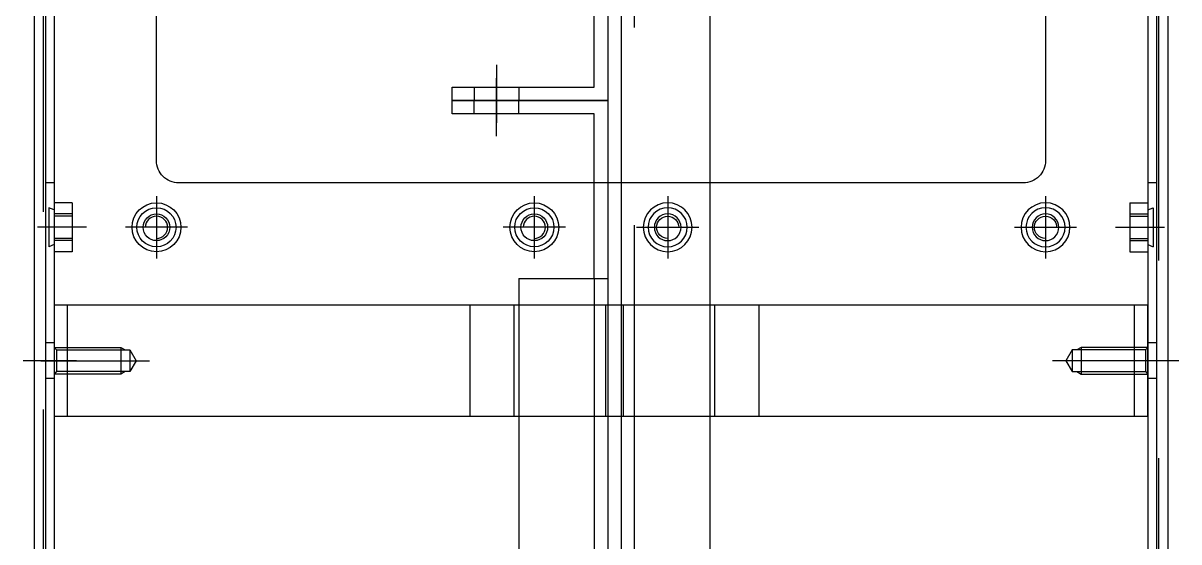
# Model space of a CAD drawing. Header units: millimetres. Extents: x 4969 to 37601, y -771 to 6478.
# Drawn here: x 9027.5 to 9287.5, y 2284.9 to 2401.5 of the extents above; entities that cross this region are included whole.
import ezdxf

# ---------------------------------------------------------------- set-up
doc = ezdxf.new("R2010")
doc.units = ezdxf.units.MM
doc.header["$LTSCALE"] = 7
doc.header["$MEASUREMENT"] = 0
doc.linetypes.add('CENTER1', pattern=[13, 10, -1, 1, -1])
doc.linetypes.add('HIDDENX2', pattern=[19.05, 12.7, -6.35])
doc.layers.get('0').update_dxf_attribs({"linetype": 'CONTINUOUS'})
doc.layers.add('CENTER', color=1, linetype='CENTER1')

# ---------------------------------------------------------------- blocks, each defined once
blk = doc.blocks.new('A$C4BA3012A')
at = {"color": 1}
for p, q in [((541.5, -211), (695, -211)), ((695, -211), (695, -246)), ((692, -214), (-35, -214)), ((692, -246), (692, -214)), ((695, -246), (692, -246))]:
    blk.add_line(p, q, dxfattribs=at)
at = {"color": 2, "linetype": 'HIDDENX2'}
for p, q in [((692, -231), (695, -231)), ((692, -241), (695, -241))]:
    blk.add_line(p, q, dxfattribs=at)
at = {"color": 1, "linetype": 'CENTER1'}
blk.add_line((687, -236), (700, -236), dxfattribs=at)
blk = doc.blocks.new('A$C264712E6')
at = {"color": 1}
for p, q in [((-605, -211), (-35, -211)), ((-605, -246), (-605, -211)), ((-565, -231), (-565, -211)), ((-602, -214), (-602, -246)), ((-565, -214), (-602, -214)), ((-565, -231), (-88, -231)), ((-602, -246), (-605, -246))]:
    blk.add_line(p, q, dxfattribs=at)
at = {"color": 2, "linetype": 'HIDDENX2'}
for p, q in [((-565, -214), (-88, -214)), ((-602, -231), (-605, -231)), ((-602, -241), (-605, -241))]:
    blk.add_line(p, q, dxfattribs=at)
at = {"color": 1, "linetype": 'CENTER1'}
blk.add_line((-597, -236), (-610, -236), dxfattribs=at)
blk = doc.blocks.new('A$C1CF91B85')
at = {"color": 6}
for p, q in [((-701.5, -188), (-50, -188)), ((-701.5, -208), (0, -208))]:
    blk.add_line(p, q, dxfattribs=at)
at = {"color": 2, "linetype": 'HIDDENX2'}
blk.add_line((-50, -205), (-701.5, -205), dxfattribs=at)
blk = doc.blocks.new('A$C40DF3C6E')
at = {"color": 4}
for p, q in [((-1302, 255), (-267, 255)), ((-1569, 0), (0, 0))]:
    blk.add_line(p, q, dxfattribs=at)
at = {"color": 2, "linetype": 'HIDDENX2'}
for p, q in [((-267, 253), (-1302, 253)), ((-1567, 2), (-2, 2))]:
    blk.add_line(p, q, dxfattribs=at)
blk = doc.blocks.new('A$C0A413814')
at = {"color": 1, "linetype": 'CENTER1'}
for p, q in [((0, 7), (0, -7)), ((-7, 0), (7, 0))]:
    blk.add_line(p, q, dxfattribs=at)
at = {"color": 6}
for radius in [5.5, 4.4]:
    blk.add_circle((0, 0), radius, dxfattribs=at)
at = {"color": 3}
blk.add_circle((0, 0), 3, dxfattribs=at)
blk.add_arc((0, 0), 2.5, 0, 270)
blk = doc.blocks.new('A$C2A065BAB')
at = {"color": 1, "linetype": 'CENTER1'}
blk.add_line((0, -7.29), (0, 3.78), dxfattribs=at)
at = {"color": 6}
for p, q in [((-5.5, -4), (-5.5, 0)), ((5.5, 0), (-5.5, 0)), ((4.4, 1.2), (-4.4, 1.2)), ((-3.9, 0), (-4.4, 1.2)), ((3.9, 0), (4.4, 1.2)), ((5.5, -4), (5.5, 0)), ((5.5, -4), (-5.5, -4))]:
    blk.add_line(p, q, dxfattribs=at)
at = {"color": 3}
for p, q in [((-3, -4), (-3, 0)), ((3, -4), (3, 0))]:
    blk.add_line(p, q, dxfattribs=at)
for p, q in [((-2.5, -4), (-2.5, 0)), ((2.5, -4), (2.5, 0))]:
    blk.add_line(p, q)
blk = doc.blocks.new('A$C448451A7')
at = {"color": 1, "linetype": 'CENTER1'}
for p, q in [((-642, 255), (-642, 243)), ((-642, 7), (-642, -5))]:
    blk.add_line(p, q, dxfattribs=at)
at = {"color": 4}
for p, q in [((-1564, 250), (0, 250)), ((-1302, 248), (-262, 248)), ((-1564, 0), (0, 0)), ((-1562, 2), (-2, 2))]:
    blk.add_line(p, q, dxfattribs=at)
at = {"color": 2, "linetype": 'HIDDENX2'}
for p, q in [((-682, 250), (-682, 248)), ((-646, 250), (-646, 248)), ((-638, 250), (-638, 248)), ((-682, 2), (-682, 0)), ((-646, 2), (-646, 0)), ((-638, 2), (-638, 0))]:
    blk.add_line(p, q, dxfattribs=at)
at = {"color": 4}
blk.add_lwpolyline([(-877, 225), (-687, 225, -0.414214), (-682, 220), (-682, 30, -0.414214), (-687, 25), (-877, 25, -0.414214), (-882, 30), (-882, 220, -0.414214)], format="xyb", close=True, dxfattribs=at)
at = {"xscale": -1}
blk.add_blockref('A$C2A065BAB', (-672, 248), dxfattribs=at)
at = {"xscale": -1, "rotation": 180}
for p in [(-672, 225), (-672, 140)]:
    blk.add_blockref('A$C0A413814', p, dxfattribs=at)
for p in [(-672, 110), (-672, 25)]:
    blk.add_blockref('A$C0A413814', p)
at = {"rotation": 180}
blk.add_blockref('A$C2A065BAB', (-672, 2), dxfattribs=at)
blk = doc.blocks.new('A$C472436B7')
at = {"linetype": 'HIDDENX2'}
for p, q in [((-25, 243), (0, 243)), ((-9.5, 231), (-15.5, 231)), ((-10.04, 229), (-14.96, 229)), ((0, 122), (-25, 122)), ((0, 118), (-25, 118)), ((-10.04, 17), (-14.96, 17)), ((-9.5, 15), (-15.5, 15)), ((-25, 3), (0, 3))]:
    blk.add_line(p, q, dxfattribs=at)
at = {"color": 2}
for p, q in [((0, 152.5), (-25, 152.5)), ((-25, 142.5), (0, 142.5)), ((0, 97.5), (-25, 97.5)), ((0, 87.5), (-25, 87.5))]:
    blk.add_line(p, q, dxfattribs=at)
blk.add_lwpolyline([(0, 0), (0, 246), (-25, 246), (-25, 0)], close=True, dxfattribs=at)
at = {"linetype": 'HIDDENX2'}
for points in [[(-14.96, 230.06), (-15.5, 231), (-15.5, 246)], [(-9.5, 246), (-10.04, 245.46), (-14.96, 245.46), (-15.5, 246)], [(-10.04, 245.46), (-10.04, 229), (-12.5, 227.58), (-14.96, 229), (-14.96, 245.46)], [(-9.5, 246), (-9.5, 231), (-10.04, 230.06)], [(-10.04, 0.54), (-10.04, 17), (-12.5, 18.42), (-14.96, 17), (-14.96, 0.54)], [(-14.96, 15.94), (-15.5, 15), (-15.5, 0)], [(-9.5, 0), (-9.5, 15), (-10.04, 15.94)], [(-9.5, 0), (-10.04, 0.54), (-14.96, 0.54), (-15.5, 0)]]:
    blk.add_lwpolyline(points, dxfattribs=at)
at = {"layer": 'CENTER'}
for p, q in [((-12.5, 249), (-12.5, 224.58)), ((-12.5, -3), (-12.5, 21.42))]:
    blk.add_line(p, q, dxfattribs=at)
blk = doc.blocks.new('A$C49A810AD')
at = {"linetype": 'HIDDENX2'}
for p, q in [((-148.5, 0), (-148.5, 25)), ((-128, 0), (-128, 25)), ((-124, 0), (-124, 25)), ((-103.5, 25), (-103.5, 0)), ((-231, 9.5), (-231, 15.5)), ((-229, 10.04), (-229, 14.96)), ((-17, 10.04), (-17, 14.96)), ((-15, 9.5), (-15, 15.5))]:
    blk.add_line(p, q, dxfattribs=at)
at = {"color": 2}
blk.add_lwpolyline([(-246, 0), (0, 0), (0, 25), (-246, 25)], close=True, dxfattribs=at)
at = {"linetype": 'HIDDENX2'}
for points in [[(-230.06, 14.96), (-231, 15.5), (-246, 15.5)], [(-246, 9.5), (-245.46, 10.04), (-245.46, 14.96), (-246, 15.5)], [(-245.46, 10.04), (-229, 10.04), (-227.58, 12.5), (-229, 14.96), (-245.46, 14.96)], [(-0.54, 10.04), (-17, 10.04), (-18.42, 12.5), (-17, 14.96), (-0.54, 14.96)], [(-15.94, 14.96), (-15, 15.5), (0, 15.5)], [(0, 9.5), (-0.54, 10.04), (-0.54, 14.96), (0, 15.5)], [(-246, 9.5), (-231, 9.5), (-230.06, 10.04)], [(0, 9.5), (-15, 9.5), (-15.94, 10.04)]]:
    blk.add_lwpolyline(points, dxfattribs=at)
at = {"layer": 'CENTER'}
for p, q in [((-249, 12.5), (-224.58, 12.5)), ((3, 12.5), (-21.42, 12.5))]:
    blk.add_line(p, q, dxfattribs=at)

msp = doc.modelspace()

# ---------------------------------------------------------------- block references
for name, p, rotation in [('A$C40DF3C6E', (9029.962, 1681.113, -0.01), 270.0000000000735), ('A$C448451A7', (9032.462, 1683.613, -0.01), 270.0000000000735), ('A$C4BA3012A', (9369.962, 3079.113, -0.01), 270.0000000000735), ('A$C1CF91B85', (9369.962, 1817.113, -0.01), 270.0000000000735), ('A$C264712E6', (9369.962, 1779.113, -0.01), 270.0000000000735), ('A$C472436B7', (9280.462, 2338.113, -0.01), 90.00000000007347), ('A$C49A810AD', (9034.462, 2338.113, -0.01), 180.0000000000734)]:
    msp.add_blockref(name, p, dxfattribs=dict(rotation=rotation))

doc.saveas('drawing.dxf')
